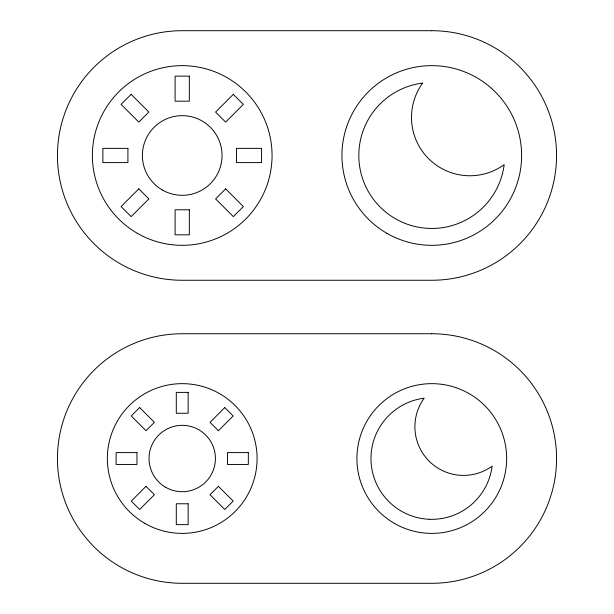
<?xml version="1.0" encoding="UTF-8"?>
<svg xmlns="http://www.w3.org/2000/svg" width="614" height="614" viewBox="0 0 614 614"><rect width="100%" height="100%" fill="white"/><g stroke="black" fill="none" stroke-linecap="round" stroke-linejoin="round"><path stroke-width="0.92" d="M131.143 94.349L121.088 104.403L138.795 122.109L148.849 112.055L131.143 94.349M138.795 188.851L121.088 206.557L131.143 216.612L148.849 198.905L138.795 188.851M233.297 94.349L215.591 112.055L225.645 122.109L243.351 104.403L233.297 94.349M225.645 188.851L215.591 198.905L233.297 216.612L243.351 206.557L225.645 188.851M139.654 407.573L131.273 415.954L146.032 430.713L154.413 422.332L139.654 407.573M146.032 486.326L131.273 501.085L139.654 509.466L154.413 494.707L146.032 486.326M224.785 407.573L210.026 422.332L218.407 430.713L233.166 415.954L224.785 407.573M218.407 486.326L210.026 494.707L224.785 509.466L233.166 501.085L218.407 486.326M431.78 30.7L182.22 30.7A124.78 124.78 0 0 0 57.44 155.48A124.78 124.78 0 0 0 182.22 280.26L431.78 280.26A124.78 124.78 0 0 0 556.56 155.48A124.78 124.78 0 0 0 431.78 30.7M189.335 76.136L175.105 76.136L175.105 101.18L189.335 101.18L189.335 76.136M127.919 148.365L102.876 148.365L102.876 162.595L127.919 162.595L127.919 148.365M261.564 148.365L236.52 148.365L236.52 162.595L261.564 162.595L261.564 148.365M189.335 209.781L175.105 209.781L175.105 234.824L189.335 234.824L189.335 209.781M431.78 333.74L182.22 333.74A124.78 124.78 0 0 0 57.44 458.52A124.78 124.78 0 0 0 182.22 583.3L431.78 583.3A124.78 124.78 0 0 0 556.56 458.52A124.78 124.78 0 0 0 431.78 333.74M188.145 392.4L176.295 392.4L176.295 413.268L188.145 413.268L188.145 392.4M136.968 452.595L116.1 452.595L116.1 464.445L136.968 464.445L136.968 452.595M248.34 452.595L227.472 452.595L227.472 464.445L248.34 464.445L248.34 452.595M188.145 503.772L176.295 503.772L176.295 524.64L188.145 524.64L188.145 503.772M422.639 83.09A58.376 58.376 0 0 0 504.178 164.621A72.966 72.966 0 0 1 428.726 228.385A72.966 72.966 0 0 1 358.875 158.535A72.966 72.966 0 0 1 422.639 83.09M162.303 189.972A39.833 39.833 0 0 0 222.053 155.48A39.833 39.833 0 0 0 162.303 120.989A39.833 39.833 0 0 0 162.303 189.972M137.298 233.289A89.844 89.844 0 0 0 272.063 155.48A89.844 89.844 0 0 0 137.298 77.679A89.844 89.844 0 0 0 137.298 233.289M386.858 233.289A89.844 89.844 0 0 0 521.624 155.48A89.844 89.844 0 0 0 386.858 77.679A89.844 89.844 0 0 0 386.858 233.289M429.24 519.275A60.809 60.809 0 0 0 492.106 466.133A48.644 48.644 0 0 1 424.167 398.194A60.809 60.809 0 0 0 371.025 461.06A60.809 60.809 0 0 0 429.24 519.275M394.349 523.358A74.87 74.87 0 0 0 506.65 458.52A74.87 74.87 0 0 0 394.349 393.681A74.87 74.87 0 0 0 394.349 523.358M165.626 487.263A33.194 33.194 0 0 0 215.414 458.52A33.194 33.194 0 0 0 165.626 429.777A33.194 33.194 0 0 0 165.626 487.263M144.789 523.358A74.87 74.87 0 0 0 257.089 458.52A74.87 74.87 0 0 0 144.789 393.681A74.87 74.87 0 0 0 144.789 523.358"/></g></svg>
